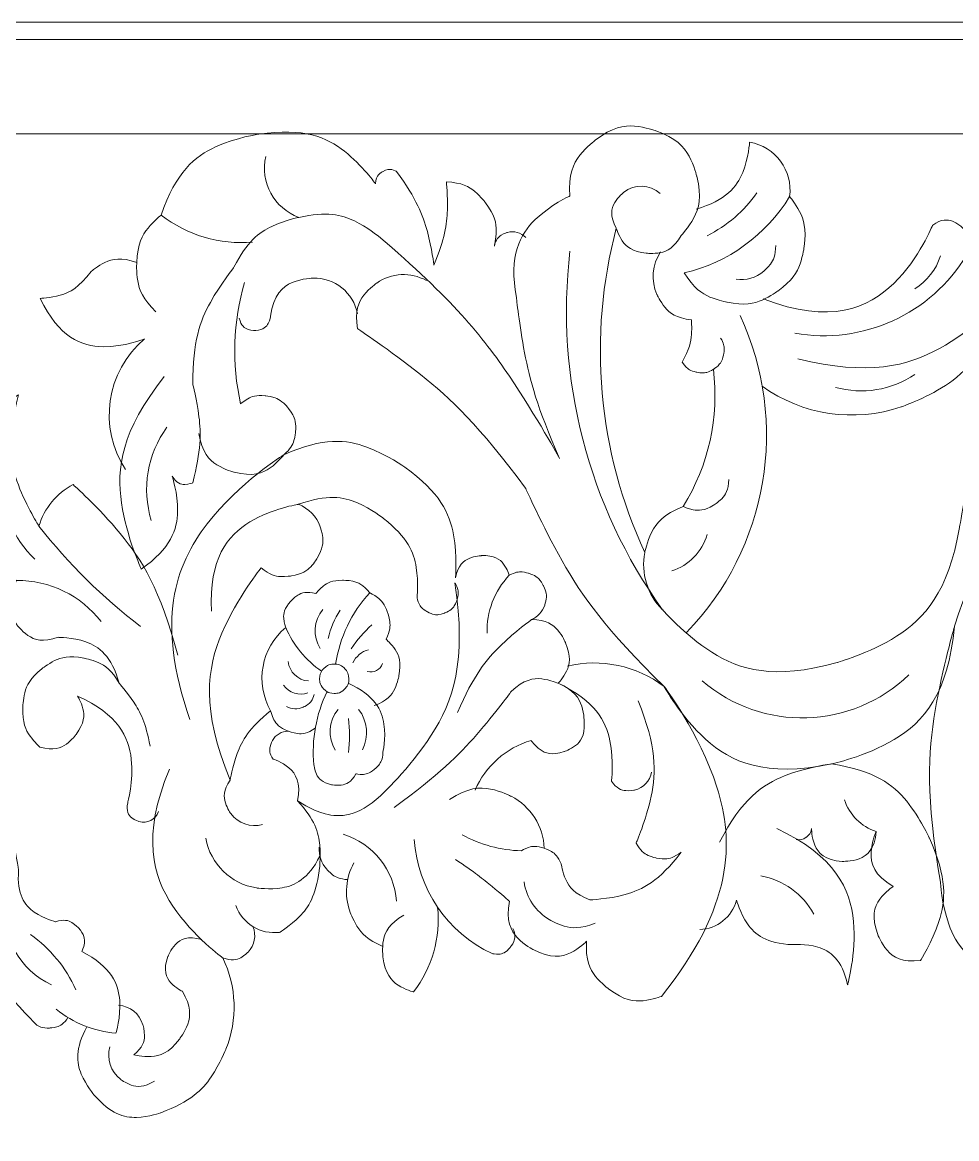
# Model space of a CAD drawing. Header units: millimetres. Extents: x 5145 to 5390, y 4061 to 4322.
# Drawn here: x 5253.2 to 5307.7, y 4118.1 to 4183.1 of the extents above; entities that cross this region are included whole.
import ezdxf

# ---------------------------------------------------------------- set-up
doc = ezdxf.new("R2010")
doc.units = ezdxf.units.MM
doc.header["$MEASUREMENT"] = 0
doc.layers.add('SITARA ALL', color=18, linetype='Continuous', true_color=0x000000)

msp = doc.modelspace()

# ---------------------------------------------------------------- linework, layer by layer
at = {"layer": 'SITARA ALL', "color": 2, "lineweight": 9, "true_color": 0xffff00}
for points, knots in [([(5145.115, 4183.106), (5145.115, 4183.106), (5389.115, 4183.106), (5389.115, 4183.106), (5389.115, 4183.106), (5389.115, 4183.106), (5389.115, 4152.606), (5389.115, 4122.106), (5389.115, 4061.106), (5389.115, 4061.106), (5389.115, 4061.106), (5389.115, 4061.106), (5328.115, 4061.106), (5267.115, 4061.106), (5145.115, 4061.106), (5145.115, 4061.106), (5145.115, 4061.106), (5145.115, 4061.106), (5145.115, 4091.606), (5145.115, 4122.106), (5145.115, 4183.106), (5145.115, 4183.106)], [0, 0, 0, 0, 0.142857, 0.142857, 0.142857, 0.285714, 0.285714, 0.285714, 0.428571, 0.428571, 0.428571, 0.571429, 0.571429, 0.571429, 0.714286, 0.714286, 0.714286, 0.857143, 0.857143, 0.857143, 1, 1, 1, 1]), ([(5156.493, 4092.915), (5156.493, 4092.915), (5147.115, 4092.915), (5147.115, 4092.915), (5147.115, 4092.915), (5147.115, 4092.915), (5147.115, 4115.213), (5147.115, 4137.511), (5147.115, 4182.106), (5147.115, 4182.106), (5147.115, 4182.106), (5147.115, 4182.106), (5197.115, 4182.106), (5247.115, 4182.106), (5347.115, 4182.106), (5347.115, 4182.106), (5347.115, 4182.106), (5347.115, 4182.106), (5347.115, 4152.106), (5347.115, 4122.106), (5347.115, 4062.106), (5347.115, 4062.106)], [0, 0, 0, 0, 0.125, 0.125, 0.125, 0.25, 0.25, 0.25, 0.375, 0.375, 0.375, 0.5, 0.5, 0.5, 0.625, 0.625, 0.625, 0.75, 0.75, 0.75, 1, 1, 1, 1]), ([(5290.388, 4173.142), (5289.786, 4173.675), (5288.889, 4173.7), (5288.259, 4173.2), (5288.259, 4173.2), (5287.944, 4172.95), (5287.742, 4172.606), (5287.539, 4172.261), (5287.448, 4171.822), (5287.83, 4171.115), (5287.83, 4171.115), (5287.951, 4170.719), (5288.183, 4170.378), (5288.416, 4170.037), (5288.76, 4169.751), (5289.582, 4169.66), (5289.582, 4169.66), (5289.994, 4169.614), (5290.399, 4169.692), (5290.804, 4169.771), (5291.202, 4169.973), (5291.612, 4170.693), (5291.612, 4170.693), (5292.045, 4171.155), (5292.347, 4171.71), (5292.649, 4172.265), (5292.82, 4172.913), (5292.52, 4174.144), (5292.52, 4174.144), (5292.371, 4174.759), (5292.071, 4175.315), (5291.772, 4175.872), (5291.323, 4176.37), (5290.13, 4176.793), (5290.13, 4176.793), (5289.533, 4177.004), (5288.903, 4177.059), (5288.274, 4177.113), (5287.611, 4177.01), (5286.604, 4176.242), (5286.604, 4176.242), (5286.1, 4175.859), (5285.71, 4175.362), (5285.32, 4174.864), (5285.044, 4174.253), (5285.134, 4172.991), (5285.134, 4172.991), (5283.997, 4172.479), (5283.107, 4171.614), (5282.216, 4170.749), (5281.573, 4169.531), (5282.015, 4167.077), (5282.015, 4167.077), (5282.193, 4165.459), (5282.494, 4163.861), (5282.795, 4162.263), (5283.219, 4160.683), (5284.53, 4157.705), (5284.53, 4157.705), (5283.178, 4160.163), (5281.609, 4162.489), (5280.039, 4164.814), (5278.254, 4167.007), (5273.986, 4170.651), (5273.986, 4170.651), (5273.334, 4171.173), (5272.583, 4171.535), (5271.831, 4171.897), (5270.98, 4172.098), (5269.347, 4171.746), (5269.347, 4171.746), (5268.531, 4171.571), (5267.776, 4171.216), (5267.021, 4170.862), (5266.327, 4170.329), (5265.568, 4168.841), (5265.568, 4168.841), (5264.793, 4167.877), (5264.193, 4166.796), (5263.594, 4165.715), (5263.171, 4164.517), (5263.167, 4162.043), (5263.167, 4162.043), (5263.41, 4161.099), (5263.531, 4160.131), (5263.653, 4159.164), (5263.653, 4158.173), (5263.167, 4156.284), (5263.167, 4156.284), (5262.946, 4156.193), (5262.709, 4156.189), (5262.471, 4156.185), (5262.217, 4156.268), (5261.969, 4156.677), (5261.969, 4156.677), (5262.303, 4155.675), (5262.286, 4154.623), (5262.27, 4153.571), (5261.902, 4152.468), (5260.168, 4151.263), (5260.168, 4151.263), (5259.316, 4153.106), (5259.02, 4155.111), (5258.724, 4157.117), (5258.983, 4159.284), (5261.502, 4162.469)], [0, 0, 0, 0, 0.027778, 0.027778, 0.027778, 0.055556, 0.055556, 0.055556, 0.083333, 0.083333, 0.083333, 0.111111, 0.111111, 0.111111, 0.138889, 0.138889, 0.138889, 0.166667, 0.166667, 0.166667, 0.194444, 0.194444, 0.194444, 0.222222, 0.222222, 0.222222, 0.25, 0.25, 0.25, 0.277778, 0.277778, 0.277778, 0.305556, 0.305556, 0.305556, 0.333333, 0.333333, 0.333333, 0.361111, 0.361111, 0.361111, 0.388889, 0.388889, 0.388889, 0.416667, 0.416667, 0.416667, 0.444444, 0.444444, 0.444444, 0.472222, 0.472222, 0.472222, 0.5, 0.5, 0.5, 0.527778, 0.527778, 0.527778, 0.555556, 0.555556, 0.555556, 0.583333, 0.583333, 0.583333, 0.611111, 0.611111, 0.611111, 0.638889, 0.638889, 0.638889, 0.666667, 0.666667, 0.666667, 0.694444, 0.694444, 0.694444, 0.722222, 0.722222, 0.722222, 0.75, 0.75, 0.75, 0.777778, 0.777778, 0.777778, 0.805556, 0.805556, 0.805556, 0.833333, 0.833333, 0.833333, 0.861111, 0.861111, 0.861111, 0.888889, 0.888889, 0.888889, 0.916667, 0.916667, 0.916667, 0.944444, 0.944444, 0.944444, 1, 1, 1, 1]), ([(5290.57, 4176.604), (5290.57, 4176.604), (5341.612, 4176.604), (5341.612, 4176.604), (5341.612, 4176.604), (5341.612, 4176.604), (5294.364, 4176.604), (5247.115, 4176.604), (5152.617, 4176.604), (5152.617, 4176.604), (5152.617, 4176.604), (5152.617, 4176.604), (5165.378, 4176.604), (5178.138, 4176.604), (5203.659, 4176.604), (5203.659, 4176.604)], [0, 0, 0, 0, 0.166667, 0.166667, 0.166667, 0.333333, 0.333333, 0.333333, 0.5, 0.5, 0.5, 0.666667, 0.666667, 0.666667, 1, 1, 1, 1]), ([(5282.557, 4170.57), (5282.285, 4170.862), (5281.873, 4170.978), (5281.489, 4170.871), (5281.489, 4170.871), (5281.297, 4170.817), (5281.128, 4170.712), (5280.959, 4170.607), (5280.813, 4170.451), (5280.732, 4170.06), (5280.732, 4170.06), (5280.838, 4170.499), (5280.844, 4170.951), (5280.85, 4171.402), (5280.756, 4171.865), (5280.217, 4172.591), (5280.217, 4172.591), (5279.947, 4172.954), (5279.604, 4173.247), (5279.261, 4173.541), (5278.845, 4173.765), (5277.943, 4173.816), (5277.943, 4173.816), (5278.021, 4172.99), (5277.997, 4172.162), (5277.974, 4171.333), (5277.849, 4170.501), (5277.215, 4168.97), (5277.215, 4168.97), (5277.084, 4169.955), (5276.831, 4170.916), (5276.578, 4171.878), (5276.203, 4172.815), (5275.031, 4174.421), (5275.031, 4174.421), (5274.904, 4174.491), (5274.762, 4174.525), (5274.621, 4174.559), (5274.466, 4174.556), (5274.216, 4174.406), (5274.216, 4174.406), (5274.091, 4174.331), (5273.991, 4174.226), (5273.891, 4174.121), (5273.815, 4173.986), (5273.818, 4173.694), (5273.818, 4173.694), (5273.045, 4174.776), (5272.003, 4175.597), (5270.961, 4176.417), (5269.649, 4176.977), (5267.018, 4176.593), (5267.018, 4176.593), (5265.702, 4176.402), (5264.495, 4175.851), (5263.288, 4175.301), (5262.19, 4174.392), (5261.325, 4171.877)], [0, 0, 0, 0, 0.05, 0.05, 0.05, 0.1, 0.1, 0.1, 0.15, 0.15, 0.15, 0.2, 0.2, 0.2, 0.25, 0.25, 0.25, 0.3, 0.3, 0.3, 0.35, 0.35, 0.35, 0.4, 0.4, 0.4, 0.45, 0.45, 0.45, 0.5, 0.5, 0.5, 0.55, 0.55, 0.55, 0.6, 0.6, 0.6, 0.65, 0.65, 0.65, 0.7, 0.7, 0.7, 0.75, 0.75, 0.75, 0.8, 0.8, 0.8, 0.85, 0.85, 0.85, 0.9, 0.9, 0.9, 1, 1, 1, 1]), ([(5285.134, 4169.782), (5284.266, 4162.389), (5286.186, 4154.943), (5290.524, 4148.894), (5290.524, 4148.894), (5291.779, 4147.441), (5293.395, 4146.415), (5295.012, 4145.389), (5296.99, 4144.789), (5300.69, 4145.815), (5300.69, 4145.815), (5302.54, 4146.328), (5304.159, 4147.35), (5305.779, 4148.372), (5307.167, 4149.903), (5307.823, 4153.687), (5307.823, 4153.687), (5308.303, 4156.673), (5309.033, 4159.609), (5309.764, 4162.544), (5310.745, 4165.429), (5313.624, 4170.75), (5313.624, 4170.75), (5314.295, 4172.145), (5315.3, 4173.32), (5316.304, 4174.496), (5317.643, 4175.453), (5320.717, 4175.821), (5320.717, 4175.821), (5320.778, 4175.944), (5320.811, 4176.076), (5320.844, 4176.209), (5320.849, 4176.351), (5320.746, 4176.604)], [0, 0, 0, 0, 0.083333, 0.083333, 0.083333, 0.166667, 0.166667, 0.166667, 0.25, 0.25, 0.25, 0.333333, 0.333333, 0.333333, 0.416667, 0.416667, 0.416667, 0.5, 0.5, 0.5, 0.583333, 0.583333, 0.583333, 0.666667, 0.666667, 0.666667, 0.75, 0.75, 0.75, 0.833333, 0.833333, 0.833333, 1, 1, 1, 1]), ([(5297.928, 4172.956), (5298.128, 4174.469), (5297.1, 4175.869), (5295.597, 4176.128), (5295.597, 4176.128), (5295.537, 4175.215), (5295.196, 4174.369), (5294.855, 4173.524), (5294.233, 4172.744), (5292.48, 4172.221)], [0, 0, 0, 0, 0.25, 0.25, 0.25, 0.5, 0.5, 0.5, 1, 1, 1, 1]), ([(5291.793, 4168.51), (5294.35, 4169.113), (5296.559, 4170.713), (5297.928, 4172.956), (5297.928, 4172.956), (5298.264, 4172.552), (5298.508, 4172.087), (5298.753, 4171.623), (5298.906, 4171.097), (5298.775, 4170.055), (5298.775, 4170.055), (5298.71, 4169.534), (5298.537, 4169.038), (5298.365, 4168.542), (5298.086, 4168.071), (5297.236, 4167.455), (5297.236, 4167.455), (5296.81, 4167.147), (5296.331, 4166.933), (5295.851, 4166.72), (5295.316, 4166.602), (5294.285, 4166.802), (5294.285, 4166.802), (5293.77, 4166.902), (5293.286, 4167.106), (5292.803, 4167.311), (5292.351, 4167.621), (5291.793, 4168.51)], [0, 0, 0, 0, 0.111111, 0.111111, 0.111111, 0.222222, 0.222222, 0.222222, 0.333333, 0.333333, 0.333333, 0.444444, 0.444444, 0.444444, 0.555556, 0.555556, 0.555556, 0.666667, 0.666667, 0.666667, 0.777778, 0.777778, 0.777778, 0.888889, 0.888889, 0.888889, 1, 1, 1, 1]), ([(5314.329, 4171.964), (5313.234, 4172.659), (5311.874, 4172.787), (5310.669, 4172.309), (5310.669, 4172.309), (5310.067, 4172.07), (5309.54, 4171.694), (5309.013, 4171.318), (5308.561, 4170.805), (5308.241, 4169.549), (5308.241, 4169.549), (5308.385, 4169.826), (5308.425, 4170.135), (5308.465, 4170.443), (5308.402, 4170.783), (5307.934, 4171.197), (5307.934, 4171.197), (5307.7, 4171.403), (5307.41, 4171.518), (5307.121, 4171.632), (5306.777, 4171.653), (5306.261, 4171.3), (5306.261, 4171.3), (5305.485, 4169.353), (5303.996, 4167.9), (5302.507, 4166.447), (5300.305, 4165.488), (5296.394, 4166.994)], [0, 0, 0, 0, 0.1, 0.1, 0.1, 0.2, 0.2, 0.2, 0.3, 0.3, 0.3, 0.4, 0.4, 0.4, 0.5, 0.5, 0.5, 0.6, 0.6, 0.6, 0.7, 0.7, 0.7, 0.8, 0.8, 0.8, 1, 1, 1, 1]), ([(5266.648, 4170.303), (5264.739, 4170.141), (5262.838, 4170.704), (5261.325, 4171.877), (5261.325, 4171.877), (5260.902, 4171.541), (5260.562, 4171.123), (5260.221, 4170.704), (5259.963, 4170.204), (5259.905, 4169.125), (5259.905, 4169.125), (5259.876, 4168.586), (5259.962, 4168.054), (5260.049, 4167.522), (5260.252, 4166.996), (5261.019, 4166.237)], [0, 0, 0, 0, 0.166667, 0.166667, 0.166667, 0.333333, 0.333333, 0.333333, 0.5, 0.5, 0.5, 0.666667, 0.666667, 0.666667, 1, 1, 1, 1]), ([(5309.858, 4152.731), (5310.511, 4158.751), (5313.065, 4164.41), (5317.146, 4168.884), (5317.146, 4168.884), (5317.67, 4169.513), (5318.312, 4170.019), (5318.954, 4170.526), (5319.715, 4170.91), (5321.349, 4171.008), (5321.349, 4171.008), (5322.165, 4171.057), (5322.974, 4170.936), (5323.783, 4170.814), (5324.584, 4170.523), (5325.774, 4169.399), (5325.774, 4169.399), (5326.369, 4168.838), (5326.834, 4168.165), (5327.3, 4167.493), (5327.636, 4166.71), (5327.632, 4165.073), (5327.632, 4165.073), (5327.63, 4164.255), (5327.459, 4163.455), (5327.288, 4162.655), (5326.947, 4161.874), (5325.752, 4160.757), (5325.752, 4160.757), (5321.615, 4160.914), (5317.681, 4159.681), (5313.748, 4158.449), (5310.019, 4155.826), (5307.53, 4147.929), (5307.53, 4147.929), (5306.828, 4145.507), (5306.407, 4143.021), (5305.986, 4140.535), (5305.847, 4137.985), (5306.715, 4133.017), (5306.715, 4133.017), (5306.777, 4131.76), (5307.194, 4130.576), (5307.611, 4129.392), (5308.382, 4128.28), (5310.696, 4127.289), (5310.696, 4127.289), (5311.853, 4126.793), (5313.1, 4126.648), (5314.347, 4126.504), (5315.684, 4126.71), (5317.59, 4128.354)], [0, 0, 0, 0, 0.055556, 0.055556, 0.055556, 0.111111, 0.111111, 0.111111, 0.166667, 0.166667, 0.166667, 0.222222, 0.222222, 0.222222, 0.277778, 0.277778, 0.277778, 0.333333, 0.333333, 0.333333, 0.388889, 0.388889, 0.388889, 0.444444, 0.444444, 0.444444, 0.5, 0.5, 0.5, 0.555556, 0.555556, 0.555556, 0.611111, 0.611111, 0.611111, 0.666667, 0.666667, 0.666667, 0.722222, 0.722222, 0.722222, 0.777778, 0.777778, 0.777778, 0.833333, 0.833333, 0.833333, 0.888889, 0.888889, 0.888889, 1, 1, 1, 1]), ([(5294.819, 4168.148), (5295.393, 4168.062), (5295.975, 4168.228), (5296.417, 4168.604), (5296.417, 4168.604), (5296.638, 4168.792), (5296.812, 4169.023), (5296.987, 4169.254), (5297.115, 4169.529), (5297.122, 4170.109)], [0, 0, 0, 0, 0.25, 0.25, 0.25, 0.5, 0.5, 0.5, 1, 1, 1, 1]), ([(5259.251, 4157.054), (5257.646, 4159.503), (5258.12, 4162.767), (5260.352, 4164.662), (5260.352, 4164.662), (5259.189, 4164.19), (5257.942, 4164.214), (5256.696, 4164.237), (5255.365, 4164.757), (5254.287, 4167.024), (5254.287, 4167.024), (5254.875, 4167.053), (5255.441, 4167.211), (5256.007, 4167.37), (5256.552, 4167.658), (5257.259, 4168.599), (5257.259, 4168.599), (5257.622, 4168.914), (5258.056, 4169.122), (5258.489, 4169.33), (5258.992, 4169.43), (5259.905, 4169.125)], [0, 0, 0, 0, 0.125, 0.125, 0.125, 0.25, 0.25, 0.25, 0.375, 0.375, 0.375, 0.5, 0.5, 0.5, 0.625, 0.625, 0.625, 0.75, 0.75, 0.75, 1, 1, 1, 1]), ([(5290.411, 4169.735), (5289.916, 4169), (5289.837, 4168.061), (5290.203, 4167.254), (5290.203, 4167.254), (5290.386, 4166.85), (5290.667, 4166.508), (5290.948, 4166.166), (5291.327, 4165.886), (5292.206, 4165.774), (5292.206, 4165.774), (5292.241, 4165.348), (5292.212, 4164.921), (5292.183, 4164.494), (5292.089, 4164.067), (5291.669, 4163.321), (5291.669, 4163.321), (5291.761, 4163.172), (5291.881, 4163.045), (5292.001, 4162.917), (5292.149, 4162.811), (5292.49, 4162.732), (5292.49, 4162.732), (5292.661, 4162.692), (5292.835, 4162.686), (5293.01, 4162.681), (5293.189, 4162.71), (5293.486, 4162.895), (5293.486, 4162.895), (5293.635, 4162.987), (5293.762, 4163.108), (5293.889, 4163.228), (5293.995, 4163.376), (5294.075, 4163.717), (5294.075, 4163.717), (5294.114, 4163.887), (5294.119, 4164.062), (5294.125, 4164.237), (5294.095, 4164.415), (5293.91, 4164.712)], [0, 0, 0, 0, 0.071429, 0.071429, 0.071429, 0.142857, 0.142857, 0.142857, 0.214286, 0.214286, 0.214286, 0.285714, 0.285714, 0.285714, 0.357143, 0.357143, 0.357143, 0.428571, 0.428571, 0.428571, 0.5, 0.5, 0.5, 0.571429, 0.571429, 0.571429, 0.642857, 0.642857, 0.642857, 0.714286, 0.714286, 0.714286, 0.785714, 0.785714, 0.785714, 0.857143, 0.857143, 0.857143, 1, 1, 1, 1]), ([(5276.771, 4168.069), (5275.861, 4168.577), (5274.741, 4168.52), (5273.888, 4167.922), (5273.888, 4167.922), (5273.461, 4167.623), (5273.138, 4167.215), (5272.816, 4166.808), (5272.597, 4166.292), (5272.764, 4165.263), (5272.764, 4165.263), (5274.651, 4164.009), (5276.422, 4162.597), (5278.194, 4161.184), (5279.849, 4159.612), (5282.549, 4155.974), (5282.549, 4155.974), (5283.513, 4153.809), (5284.68, 4151.747), (5285.847, 4149.684), (5287.217, 4147.724), (5290.619, 4144.424), (5290.619, 4144.424), (5291.572, 4142.681), (5293.038, 4141.351), (5294.504, 4140.022), (5296.482, 4139.106), (5300.372, 4139.914), (5300.372, 4139.914), (5302.318, 4140.318), (5304.017, 4141.333), (5305.716, 4142.347), (5307.168, 4143.972), (5307.53, 4147.929)], [0, 0, 0, 0, 0.083333, 0.083333, 0.083333, 0.166667, 0.166667, 0.166667, 0.25, 0.25, 0.25, 0.333333, 0.333333, 0.333333, 0.416667, 0.416667, 0.416667, 0.5, 0.5, 0.5, 0.583333, 0.583333, 0.583333, 0.666667, 0.666667, 0.666667, 0.75, 0.75, 0.75, 0.833333, 0.833333, 0.833333, 1, 1, 1, 1]), ([(5266.184, 4167.961), (5265.509, 4165.662), (5265.43, 4163.229), (5265.956, 4160.892), (5265.956, 4160.892), (5266.152, 4161.06), (5266.378, 4161.186), (5266.604, 4161.311), (5266.86, 4161.394), (5267.376, 4161.353), (5267.376, 4161.353), (5267.633, 4161.332), (5267.882, 4161.26), (5268.131, 4161.188), (5268.371, 4161.064), (5268.705, 4160.67), (5268.705, 4160.67), (5268.873, 4160.472), (5268.997, 4160.245), (5269.121, 4160.019), (5269.203, 4159.763), (5269.158, 4159.247), (5269.158, 4159.247), (5269.136, 4158.989), (5269.063, 4158.741), (5268.989, 4158.492), (5268.864, 4158.253), (5268.467, 4157.921), (5268.467, 4157.921), (5265.872, 4156.297), (5264.006, 4153.888), (5262.141, 4151.479), (5261.006, 4148.285), (5262.997, 4142.494)], [0, 0, 0, 0, 0.083333, 0.083333, 0.083333, 0.166667, 0.166667, 0.166667, 0.25, 0.25, 0.25, 0.333333, 0.333333, 0.333333, 0.416667, 0.416667, 0.416667, 0.5, 0.5, 0.5, 0.583333, 0.583333, 0.583333, 0.666667, 0.666667, 0.666667, 0.75, 0.75, 0.75, 0.833333, 0.833333, 0.833333, 1, 1, 1, 1]), ([(5272.764, 4166.129), (5272.523, 4167.363), (5271.427, 4168.243), (5270.17, 4168.209), (5270.17, 4168.209), (5269.542, 4168.192), (5268.965, 4167.95), (5268.389, 4167.708), (5267.865, 4167.24), (5267.691, 4165.994), (5267.691, 4165.994), (5267.67, 4165.77), (5267.569, 4165.57), (5267.467, 4165.371), (5267.287, 4165.195), (5266.838, 4165.164), (5266.838, 4165.164), (5266.613, 4165.149), (5266.4, 4165.216), (5266.186, 4165.283), (5265.983, 4165.432), (5265.88, 4165.87)], [0, 0, 0, 0, 0.125, 0.125, 0.125, 0.25, 0.25, 0.25, 0.375, 0.375, 0.375, 0.5, 0.5, 0.5, 0.625, 0.625, 0.625, 0.75, 0.75, 0.75, 1, 1, 1, 1]), ([(5296.335, 4161.913), (5298.679, 4160.225), (5301.693, 4159.776), (5304.427, 4160.71), (5304.427, 4160.71), (5305.794, 4161.177), (5307.005, 4161.96), (5308.217, 4162.743), (5309.272, 4163.842), (5310.093, 4166.612), (5310.093, 4166.612), (5308.533, 4165.141), (5306.654, 4164.113), (5304.774, 4163.086), (5302.576, 4162.501), (5298.405, 4163.499)], [0, 0, 0, 0, 0.166667, 0.166667, 0.166667, 0.333333, 0.333333, 0.333333, 0.5, 0.5, 0.5, 0.666667, 0.666667, 0.666667, 1, 1, 1, 1]), ([(5260.126, 4147.919), (5257.915, 4149.609), (5255.927, 4151.573), (5254.211, 4153.764), (5254.211, 4153.764), (5253.485, 4154.898), (5253.015, 4156.159), (5252.544, 4157.421), (5252.33, 4158.81), (5253.028, 4161.412), (5253.028, 4161.412), (5252.098, 4160.832), (5251.348, 4160.036), (5250.597, 4159.24), (5250.027, 4158.228), (5250.002, 4156.036), (5250.002, 4156.036), (5249.989, 4154.94), (5250.256, 4153.879), (5250.523, 4152.819), (5251.07, 4151.793), (5252.904, 4150.592), (5252.904, 4150.592), (5252.625, 4150.214), (5252.484, 4149.766), (5252.344, 4149.319), (5252.343, 4148.803), (5252.901, 4148.045), (5252.901, 4148.045), (5253.179, 4147.666), (5253.565, 4147.399), (5253.95, 4147.132), (5254.443, 4146.978), (5255.332, 4147.285), (5255.332, 4147.285), (5256.158, 4147.294), (5256.935, 4147.023), (5257.712, 4146.753), (5258.44, 4146.204), (5258.881, 4144.612), (5258.881, 4144.612), (5259.341, 4144.093), (5259.728, 4143.517), (5260.114, 4142.94), (5260.426, 4142.306), (5260.686, 4140.944)], [0, 0, 0, 0, 0.0625, 0.0625, 0.0625, 0.125, 0.125, 0.125, 0.1875, 0.1875, 0.1875, 0.25, 0.25, 0.25, 0.3125, 0.3125, 0.3125, 0.375, 0.375, 0.375, 0.4375, 0.4375, 0.4375, 0.5, 0.5, 0.5, 0.5625, 0.5625, 0.5625, 0.625, 0.625, 0.625, 0.6875, 0.6875, 0.6875, 0.75, 0.75, 0.75, 0.8125, 0.8125, 0.8125, 0.875, 0.875, 0.875, 1, 1, 1, 1]), ([(5282.894, 4148.318), (5283.253, 4148.479), (5283.531, 4148.779), (5283.663, 4149.15), (5283.663, 4149.15), (5283.73, 4149.336), (5283.756, 4149.531), (5283.783, 4149.726), (5283.771, 4149.93), (5283.595, 4150.282), (5283.595, 4150.282), (5283.506, 4150.458), (5283.384, 4150.612), (5283.262, 4150.767), (5283.106, 4150.899), (5282.73, 4151.015), (5282.73, 4151.015), (5282.542, 4151.073), (5282.346, 4151.092), (5282.15, 4151.111), (5281.946, 4151.089), (5281.602, 4150.898), (5281.602, 4150.898), (5281.494, 4151.252), (5281.273, 4151.546), (5281.053, 4151.841), (5280.719, 4152.076), (5279.98, 4152.042), (5279.98, 4152.042), (5279.611, 4152.025), (5279.271, 4151.885), (5278.931, 4151.744), (5278.62, 4151.479), (5278.47, 4150.755), (5278.47, 4150.755), (5278.581, 4152.015), (5278.356, 4153.256), (5278.132, 4154.498), (5277.57, 4155.722), (5275.514, 4157.194), (5275.514, 4157.194), (5274.486, 4157.93), (5273.303, 4158.367), (5272.119, 4158.805), (5270.78, 4158.943), (5268.467, 4157.921), (5268.467, 4157.921), (5268.134, 4157.477), (5267.683, 4157.154), (5267.232, 4156.832), (5266.664, 4156.631), (5265.586, 4156.902), (5265.586, 4156.902), (5265.048, 4157.038), (5264.576, 4157.329), (5264.104, 4157.619), (5263.699, 4158.066), (5263.531, 4159.164)], [0, 0, 0, 0, 0.05, 0.05, 0.05, 0.1, 0.1, 0.1, 0.15, 0.15, 0.15, 0.2, 0.2, 0.2, 0.25, 0.25, 0.25, 0.3, 0.3, 0.3, 0.35, 0.35, 0.35, 0.4, 0.4, 0.4, 0.45, 0.45, 0.45, 0.5, 0.5, 0.5, 0.55, 0.55, 0.55, 0.6, 0.6, 0.6, 0.65, 0.65, 0.65, 0.7, 0.7, 0.7, 0.75, 0.75, 0.75, 0.8, 0.8, 0.8, 0.85, 0.85, 0.85, 0.9, 0.9, 0.9, 1, 1, 1, 1]), ([(5290.524, 4148.894), (5289.64, 4149.761), (5289.254, 4151.017), (5289.497, 4152.23), (5289.497, 4152.23), (5289.619, 4152.837), (5289.89, 4153.393), (5290.16, 4153.949), (5290.581, 4154.454), (5291.73, 4154.914), (5291.73, 4154.914), (5292.01, 4154.776), (5292.315, 4154.713), (5292.62, 4154.651), (5292.95, 4154.663), (5293.487, 4154.98), (5293.487, 4154.98), (5293.756, 4155.139), (5293.975, 4155.36), (5294.195, 4155.58), (5294.365, 4155.863), (5294.394, 4156.487)], [0, 0, 0, 0, 0.125, 0.125, 0.125, 0.25, 0.25, 0.25, 0.375, 0.375, 0.375, 0.5, 0.5, 0.5, 0.625, 0.625, 0.625, 0.75, 0.75, 0.75, 1, 1, 1, 1]), ([(5254.211, 4153.764), (5254.516, 4154.807), (5255.237, 4155.68), (5256.204, 4156.178), (5256.204, 4156.178), (5257.68, 4154.853), (5258.948, 4153.326), (5260.215, 4151.8), (5261.273, 4150.072), (5262.294, 4146.238)], [0, 0, 0, 0, 0.25, 0.25, 0.25, 0.5, 0.5, 0.5, 1, 1, 1, 1]), ([(5268.735, 4141.816), (5268.347, 4141.821), (5267.989, 4141.612), (5267.803, 4141.272), (5267.803, 4141.272), (5267.71, 4141.102), (5267.668, 4140.913), (5267.626, 4140.724), (5267.634, 4140.517), (5267.847, 4140.193), (5267.847, 4140.193), (5268.357, 4140.028), (5268.765, 4139.686), (5269.172, 4139.343), (5269.478, 4138.822), (5269.272, 4137.77), (5269.272, 4137.77), (5270.01, 4137.242), (5270.881, 4137.007), (5271.753, 4136.773), (5272.758, 4136.832), (5274.097, 4138.057), (5274.097, 4138.057), (5275.802, 4139.637), (5277.061, 4141.586), (5278.32, 4143.535), (5279.132, 4145.854), (5278.436, 4150.45), (5278.436, 4150.45), (5278.529, 4150.298), (5278.585, 4150.13), (5278.642, 4149.961), (5278.663, 4149.776), (5278.549, 4149.439), (5278.549, 4149.439), (5278.493, 4149.271), (5278.4, 4149.119), (5278.307, 4148.968), (5278.179, 4148.833), (5277.848, 4148.703), (5277.848, 4148.703), (5277.682, 4148.639), (5277.506, 4148.612), (5277.331, 4148.586), (5277.145, 4148.598), (5276.833, 4148.769), (5276.833, 4148.769), (5276.677, 4148.854), (5276.544, 4148.972), (5276.411, 4149.09), (5276.301, 4149.24), (5276.232, 4149.589), (5276.232, 4149.589), (5276.323, 4150.476), (5276.184, 4151.356), (5276.046, 4152.236), (5275.677, 4153.108), (5274.275, 4154.212), (5274.275, 4154.212), (5273.574, 4154.764), (5272.756, 4155.118), (5271.939, 4155.471), (5271.005, 4155.626), (5269.322, 4155.032), (5269.322, 4155.032), (5267.804, 4154.795), (5266.499, 4154.006), (5265.194, 4153.216), (5264.1, 4151.873), (5264.26, 4148.806)], [0, 0, 0, 0, 0.041667, 0.041667, 0.041667, 0.083333, 0.083333, 0.083333, 0.125, 0.125, 0.125, 0.166667, 0.166667, 0.166667, 0.208333, 0.208333, 0.208333, 0.25, 0.25, 0.25, 0.291667, 0.291667, 0.291667, 0.333333, 0.333333, 0.333333, 0.375, 0.375, 0.375, 0.416667, 0.416667, 0.416667, 0.458333, 0.458333, 0.458333, 0.5, 0.5, 0.5, 0.541667, 0.541667, 0.541667, 0.583333, 0.583333, 0.583333, 0.625, 0.625, 0.625, 0.666667, 0.666667, 0.666667, 0.708333, 0.708333, 0.708333, 0.75, 0.75, 0.75, 0.791667, 0.791667, 0.791667, 0.833333, 0.833333, 0.833333, 0.875, 0.875, 0.875, 0.916667, 0.916667, 0.916667, 1, 1, 1, 1]), ([(5269.322, 4155.032), (5269.918, 4154.804), (5270.384, 4154.325), (5270.596, 4153.722), (5270.596, 4153.722), (5270.701, 4153.421), (5270.738, 4153.104), (5270.775, 4152.787), (5270.742, 4152.455), (5270.419, 4151.904), (5270.419, 4151.904), (5270.258, 4151.629), (5270.04, 4151.396), (5269.822, 4151.163), (5269.547, 4150.973), (5268.918, 4150.864), (5268.918, 4150.864), (5268.604, 4150.809), (5268.285, 4150.825), (5267.966, 4150.841), (5267.644, 4150.928), (5267.154, 4151.337), (5267.154, 4151.337), (5265.748, 4149.593), (5264.871, 4147.536), (5263.995, 4145.479), (5263.648, 4143.111), (5265.344, 4138.963)], [0, 0, 0, 0, 0.1, 0.1, 0.1, 0.2, 0.2, 0.2, 0.3, 0.3, 0.3, 0.4, 0.4, 0.4, 0.5, 0.5, 0.5, 0.6, 0.6, 0.6, 0.7, 0.7, 0.7, 0.8, 0.8, 0.8, 1, 1, 1, 1]), ([(5270.673, 4145.306), (5269.75, 4145.945), (5269.025, 4146.829), (5268.579, 4147.859), (5268.579, 4147.859), (5268.483, 4148.119), (5268.463, 4148.395), (5268.443, 4148.671), (5268.499, 4148.962), (5268.866, 4149.377), (5268.866, 4149.377), (5269.049, 4149.585), (5269.283, 4149.733), (5269.516, 4149.882), (5269.799, 4149.972), (5270.338, 4149.846), (5270.338, 4149.846), (5270.527, 4150.084), (5270.765, 4150.273), (5271.003, 4150.463), (5271.289, 4150.603), (5271.897, 4150.611), (5271.897, 4150.611), (5272.202, 4150.614), (5272.498, 4150.549), (5272.795, 4150.485), (5273.085, 4150.351), (5273.475, 4149.884)], [0, 0, 0, 0, 0.1, 0.1, 0.1, 0.2, 0.2, 0.2, 0.3, 0.3, 0.3, 0.4, 0.4, 0.4, 0.5, 0.5, 0.5, 0.6, 0.6, 0.6, 0.7, 0.7, 0.7, 0.8, 0.8, 0.8, 1, 1, 1, 1]), ([(5271.489, 4145.722), (5271.722, 4147.275), (5272.414, 4148.725), (5273.475, 4149.884), (5273.475, 4149.884), (5273.718, 4149.768), (5273.934, 4149.606), (5274.149, 4149.444), (5274.336, 4149.236), (5274.516, 4148.727), (5274.516, 4148.727), (5274.606, 4148.473), (5274.643, 4148.206), (5274.68, 4147.938), (5274.664, 4147.658), (5274.431, 4147.171), (5274.431, 4147.171), (5274.733, 4146.907), (5274.955, 4146.573), (5275.177, 4146.238), (5275.318, 4145.834), (5275.176, 4145.044), (5275.176, 4145.044), (5275.104, 4144.648), (5274.932, 4144.286), (5274.759, 4143.924), (5274.486, 4143.595), (5273.735, 4143.31)], [0, 0, 0, 0, 0.1, 0.1, 0.1, 0.2, 0.2, 0.2, 0.3, 0.3, 0.3, 0.4, 0.4, 0.4, 0.5, 0.5, 0.5, 0.6, 0.6, 0.6, 0.7, 0.7, 0.7, 0.8, 0.8, 0.8, 1, 1, 1, 1]), ([(5268.579, 4147.859), (5267.154, 4146.664), (5266.783, 4144.625), (5267.699, 4143.007), (5267.699, 4143.007), (5267.763, 4142.735), (5267.892, 4142.488), (5268.021, 4142.241), (5268.215, 4142.019), (5268.735, 4141.816), (5268.735, 4141.816), (5268.995, 4141.715), (5269.272, 4141.681), (5269.548, 4141.647), (5269.841, 4141.68), (5270.303, 4141.993)], [0, 0, 0, 0, 0.166667, 0.166667, 0.166667, 0.333333, 0.333333, 0.333333, 0.5, 0.5, 0.5, 0.666667, 0.666667, 0.666667, 1, 1, 1, 1]), ([(5289.882, 4139.436), (5289.796, 4138.921), (5289.406, 4138.508), (5288.897, 4138.392), (5288.897, 4138.392), (5288.642, 4138.333), (5288.382, 4138.355), (5288.122, 4138.377), (5287.858, 4138.479), (5287.557, 4138.906), (5287.557, 4138.906), (5287.702, 4140.091), (5287.463, 4141.257), (5287.224, 4142.423), (5286.602, 4143.569), (5284.452, 4144.611), (5284.452, 4144.611), (5284.749, 4144.928), (5284.939, 4145.318), (5285.128, 4145.707), (5285.211, 4146.168), (5284.874, 4146.969), (5284.874, 4146.969), (5284.706, 4147.37), (5284.428, 4147.702), (5284.15, 4148.034), (5283.763, 4148.298), (5282.894, 4148.318), (5282.894, 4148.318), (5281.948, 4147.624), (5281.104, 4146.811), (5280.259, 4145.998), (5279.516, 4145.065), (5278.588, 4142.911)], [0, 0, 0, 0, 0.083333, 0.083333, 0.083333, 0.166667, 0.166667, 0.166667, 0.25, 0.25, 0.25, 0.333333, 0.333333, 0.333333, 0.416667, 0.416667, 0.416667, 0.5, 0.5, 0.5, 0.583333, 0.583333, 0.583333, 0.666667, 0.666667, 0.666667, 0.75, 0.75, 0.75, 0.833333, 0.833333, 0.833333, 1, 1, 1, 1]), ([(5261.171, 4137.138), (5261.004, 4136.677), (5260.508, 4136.424), (5260.037, 4136.558), (5260.037, 4136.558), (5259.801, 4136.624), (5259.611, 4136.777), (5259.422, 4136.93), (5259.278, 4137.168), (5259.379, 4137.648), (5259.379, 4137.648), (5259.723, 4138.904), (5259.585, 4140.192), (5259.448, 4141.479), (5258.828, 4142.797), (5256.453, 4143.866), (5256.453, 4143.866), (5256.671, 4143.522), (5256.772, 4143.128), (5256.874, 4142.734), (5256.859, 4142.291), (5256.378, 4141.633), (5256.378, 4141.633), (5256.138, 4141.303), (5255.809, 4141.064), (5255.48, 4140.825), (5255.063, 4140.677), (5254.274, 4140.881), (5254.274, 4140.881), (5253.946, 4141.175), (5253.69, 4141.533), (5253.435, 4141.891), (5253.252, 4142.314), (5253.273, 4143.193), (5253.273, 4143.193), (5253.284, 4143.633), (5253.391, 4144.06), (5253.498, 4144.487), (5253.701, 4144.9), (5254.385, 4145.454), (5254.385, 4145.454), (5254.727, 4145.731), (5255.121, 4145.926), (5255.516, 4146.121), (5255.962, 4146.234), (5256.828, 4146.072), (5256.828, 4146.072), (5257.26, 4145.991), (5257.664, 4145.817), (5258.068, 4145.643), (5258.444, 4145.376), (5258.881, 4144.612)], [0, 0, 0, 0, 0.055556, 0.055556, 0.055556, 0.111111, 0.111111, 0.111111, 0.166667, 0.166667, 0.166667, 0.222222, 0.222222, 0.222222, 0.277778, 0.277778, 0.277778, 0.333333, 0.333333, 0.333333, 0.388889, 0.388889, 0.388889, 0.444444, 0.444444, 0.444444, 0.5, 0.5, 0.5, 0.555556, 0.555556, 0.555556, 0.611111, 0.611111, 0.611111, 0.666667, 0.666667, 0.666667, 0.722222, 0.722222, 0.722222, 0.777778, 0.777778, 0.777778, 0.833333, 0.833333, 0.833333, 0.888889, 0.888889, 0.888889, 1, 1, 1, 1]), ([(5284.988, 4145.614), (5286.948, 4146.069), (5289.011, 4145.633), (5290.619, 4144.424), (5290.619, 4144.424), (5292.68, 4141.76), (5293.693, 4138.561), (5294.706, 4135.362), (5294.671, 4131.629), (5290.46, 4126.371), (5290.46, 4126.371), (5289.948, 4126.176), (5289.405, 4126.118), (5288.862, 4126.06), (5288.286, 4126.139), (5287.406, 4126.788), (5287.406, 4126.788), (5286.966, 4127.112), (5286.623, 4127.538), (5286.28, 4127.963), (5286.035, 4128.49), (5286.104, 4129.581), (5286.104, 4129.581), (5285.696, 4129.168), (5285.176, 4128.913), (5284.657, 4128.657), (5284.027, 4128.558), (5282.996, 4129.093), (5282.996, 4129.093), (5282.48, 4129.361), (5282.082, 4129.781), (5281.684, 4130.201), (5281.402, 4130.773), (5281.607, 4131.917), (5281.607, 4131.917), (5281.11, 4132.354), (5280.599, 4132.776), (5280.089, 4133.198), (5279.565, 4133.605), (5278.471, 4134.352)], [0, 0, 0, 0, 0.071429, 0.071429, 0.071429, 0.142857, 0.142857, 0.142857, 0.214286, 0.214286, 0.214286, 0.285714, 0.285714, 0.285714, 0.357143, 0.357143, 0.357143, 0.428571, 0.428571, 0.428571, 0.5, 0.5, 0.5, 0.571429, 0.571429, 0.571429, 0.642857, 0.642857, 0.642857, 0.714286, 0.714286, 0.714286, 0.785714, 0.785714, 0.785714, 0.857143, 0.857143, 0.857143, 1, 1, 1, 1]), ([(5272.263, 4144.871), (5272.262, 4145.098), (5272.172, 4145.315), (5272.012, 4145.475), (5272.012, 4145.475), (5271.932, 4145.555), (5271.837, 4145.618), (5271.743, 4145.681), (5271.635, 4145.726), (5271.408, 4145.725), (5271.408, 4145.725), (5271.295, 4145.725), (5271.184, 4145.703), (5271.073, 4145.68), (5270.964, 4145.635), (5270.804, 4145.475), (5270.804, 4145.475), (5270.724, 4145.394), (5270.661, 4145.3), (5270.599, 4145.206), (5270.554, 4145.098), (5270.554, 4144.871), (5270.554, 4144.871), (5270.554, 4144.758), (5270.577, 4144.647), (5270.599, 4144.536), (5270.644, 4144.427), (5270.805, 4144.267), (5270.805, 4144.267), (5270.885, 4144.187), (5270.979, 4144.124), (5271.073, 4144.062), (5271.181, 4144.017), (5271.408, 4144.017), (5271.408, 4144.017), (5271.522, 4144.017), (5271.633, 4144.039), (5271.744, 4144.062), (5271.852, 4144.107), (5272.013, 4144.268), (5272.013, 4144.268), (5272.093, 4144.348), (5272.155, 4144.442), (5272.218, 4144.536), (5272.263, 4144.644), (5272.263, 4144.871)], [0, 0, 0, 0, 0.066667, 0.066667, 0.066667, 0.133333, 0.133333, 0.133333, 0.2, 0.2, 0.2, 0.266667, 0.266667, 0.266667, 0.333333, 0.333333, 0.333333, 0.4, 0.4, 0.4, 0.466667, 0.466667, 0.466667, 0.533333, 0.533333, 0.533333, 0.6, 0.6, 0.6, 0.666667, 0.666667, 0.666667, 0.733333, 0.733333, 0.733333, 0.8, 0.8, 0.8, 0.866667, 0.866667, 0.866667, 0.933333, 0.933333, 0.933333, 1, 1, 1, 1]), ([(5270.993, 4144.125), (5270.346, 4142.8), (5270.08, 4141.322), (5270.225, 4139.855), (5270.225, 4139.855), (5270.254, 4139.571), (5270.372, 4139.313), (5270.491, 4139.055), (5270.699, 4138.822), (5271.257, 4138.703), (5271.257, 4138.703), (5271.536, 4138.643), (5271.818, 4138.677), (5272.1, 4138.71), (5272.386, 4138.837), (5272.671, 4139.331), (5272.671, 4139.331), (5272.858, 4139.294), (5273.049, 4139.298), (5273.239, 4139.302), (5273.434, 4139.348), (5273.735, 4139.583), (5273.735, 4139.583), (5273.886, 4139.701), (5274.007, 4139.848), (5274.128, 4139.995), (5274.22, 4140.172), (5274.239, 4140.554), (5274.239, 4140.554), (5274.423, 4141.384), (5274.305, 4142.221), (5274.187, 4143.058), (5273.767, 4143.903), (5272.222, 4144.61)], [0, 0, 0, 0, 0.083333, 0.083333, 0.083333, 0.166667, 0.166667, 0.166667, 0.25, 0.25, 0.25, 0.333333, 0.333333, 0.333333, 0.416667, 0.416667, 0.416667, 0.5, 0.5, 0.5, 0.583333, 0.583333, 0.583333, 0.666667, 0.666667, 0.666667, 0.75, 0.75, 0.75, 0.833333, 0.833333, 0.833333, 1, 1, 1, 1]), ([(5279.609, 4138.388), (5280.219, 4139.785), (5281.413, 4140.843), (5282.873, 4141.279), (5282.873, 4141.279), (5283.088, 4140.97), (5283.391, 4140.75), (5283.694, 4140.53), (5284.086, 4140.398), (5284.801, 4140.633), (5284.801, 4140.633), (5285.158, 4140.751), (5285.456, 4140.979), (5285.754, 4141.206), (5285.991, 4141.544), (5285.97, 4142.297), (5285.97, 4142.297), (5285.97, 4142.799), (5285.821, 4143.278), (5285.672, 4143.756), (5285.374, 4144.211), (5284.452, 4144.611), (5284.452, 4144.611), (5283.991, 4144.811), (5283.493, 4144.865), (5282.995, 4144.919), (5282.459, 4144.827), (5281.725, 4144.14), (5281.725, 4144.14), (5280.767, 4142.845), (5279.712, 4141.628), (5278.657, 4140.411), (5277.506, 4139.271), (5274.897, 4137.381)], [0, 0, 0, 0, 0.083333, 0.083333, 0.083333, 0.166667, 0.166667, 0.166667, 0.25, 0.25, 0.25, 0.333333, 0.333333, 0.333333, 0.416667, 0.416667, 0.416667, 0.5, 0.5, 0.5, 0.583333, 0.583333, 0.583333, 0.666667, 0.666667, 0.666667, 0.75, 0.75, 0.75, 0.833333, 0.833333, 0.833333, 1, 1, 1, 1]), ([(5268.626, 4143.256), (5268.927, 4143.095), (5269.285, 4143.08), (5269.599, 4143.215), (5269.599, 4143.215), (5269.755, 4143.283), (5269.892, 4143.385), (5270.029, 4143.486), (5270.147, 4143.622), (5270.236, 4143.951)], [0, 0, 0, 0, 0.25, 0.25, 0.25, 0.5, 0.5, 0.5, 1, 1, 1, 1]), ([(5278.858, 4135.783), (5279.915, 4135.198), (5281.097, 4134.88), (5282.304, 4134.855), (5282.304, 4134.855), (5282.505, 4134.975), (5282.727, 4135.049), (5282.949, 4135.122), (5283.192, 4135.149), (5283.637, 4135.003), (5283.637, 4135.003), (5283.859, 4134.929), (5284.06, 4134.809), (5284.261, 4134.689), (5284.441, 4134.522), (5284.62, 4134.09), (5284.62, 4134.09), (5284.691, 4133.616), (5284.886, 4133.179), (5285.08, 4132.742), (5285.398, 4132.342), (5286.29, 4131.99), (5286.29, 4131.99), (5287.34, 4132.03), (5288.354, 4132.305), (5289.367, 4132.58), (5290.343, 4133.09), (5291.608, 4134.769), (5291.608, 4134.769), (5291.406, 4134.61), (5291.174, 4134.5), (5290.941, 4134.389), (5290.679, 4134.327), (5290.175, 4134.43), (5290.175, 4134.43), (5289.923, 4134.482), (5289.689, 4134.587), (5289.455, 4134.693), (5289.238, 4134.853), (5288.991, 4135.305), (5288.991, 4135.305), (5289.565, 4136.623), (5289.862, 4138.028), (5290.159, 4139.433), (5290.181, 4140.925), (5289.107, 4143.591)], [0, 0, 0, 0, 0.0625, 0.0625, 0.0625, 0.125, 0.125, 0.125, 0.1875, 0.1875, 0.1875, 0.25, 0.25, 0.25, 0.3125, 0.3125, 0.3125, 0.375, 0.375, 0.375, 0.4375, 0.4375, 0.4375, 0.5, 0.5, 0.5, 0.5625, 0.5625, 0.5625, 0.625, 0.625, 0.625, 0.6875, 0.6875, 0.6875, 0.75, 0.75, 0.75, 0.8125, 0.8125, 0.8125, 0.875, 0.875, 0.875, 1, 1, 1, 1]), ([(5267.228, 4136.387), (5266.544, 4136.191), (5265.809, 4136.444), (5265.389, 4137.018), (5265.389, 4137.018), (5265.178, 4137.305), (5265.069, 4137.643), (5264.959, 4137.981), (5264.95, 4138.369), (5265.344, 4138.963), (5265.344, 4138.963), (5265.478, 4139.757), (5265.755, 4140.514), (5266.031, 4141.27), (5266.45, 4141.989), (5267.699, 4143.007)], [0, 0, 0, 0, 0.166667, 0.166667, 0.166667, 0.333333, 0.333333, 0.333333, 0.5, 0.5, 0.5, 0.666667, 0.666667, 0.666667, 1, 1, 1, 1]), ([(5255.223, 4125.618), (5256.214, 4124.814), (5257.426, 4124.332), (5258.698, 4124.236), (5258.698, 4124.236), (5258.979, 4125.164), (5258.912, 4126.126), (5258.846, 4127.088), (5258.431, 4128.085), (5256.715, 4128.99), (5256.715, 4128.99), (5256.821, 4129.217), (5256.854, 4129.465), (5256.887, 4129.712), (5256.848, 4129.98), (5256.515, 4130.355), (5256.515, 4130.355), (5256.349, 4130.542), (5256.135, 4130.671), (5255.921, 4130.8), (5255.66, 4130.871), (5255.184, 4130.716), (5255.184, 4130.716), (5254.508, 4130.88), (5253.941, 4131.278), (5253.374, 4131.677), (5252.917, 4132.308), (5253.024, 4133.696), (5253.024, 4133.696), (5252.873, 4134.857), (5252.549, 4135.982), (5252.226, 4137.107), (5251.732, 4138.196), (5250.182, 4139.951)], [0, 0, 0, 0, 0.083333, 0.083333, 0.083333, 0.166667, 0.166667, 0.166667, 0.25, 0.25, 0.25, 0.333333, 0.333333, 0.333333, 0.416667, 0.416667, 0.416667, 0.5, 0.5, 0.5, 0.583333, 0.583333, 0.583333, 0.666667, 0.666667, 0.666667, 0.75, 0.75, 0.75, 0.833333, 0.833333, 0.833333, 1, 1, 1, 1]), ([(5266.676, 4130.435), (5266.88, 4129.928), (5266.767, 4129.349), (5266.389, 4128.955), (5266.389, 4128.955), (5266.2, 4128.759), (5265.961, 4128.626), (5265.723, 4128.494), (5265.436, 4128.426), (5264.922, 4128.609), (5264.922, 4128.609), (5263.195, 4129.863), (5262.011, 4131.628), (5260.827, 4133.393), (5260.184, 4135.669), (5261.809, 4139.615)], [0, 0, 0, 0, 0.166667, 0.166667, 0.166667, 0.333333, 0.333333, 0.333333, 0.5, 0.5, 0.5, 0.666667, 0.666667, 0.666667, 1, 1, 1, 1]), ([(5298.3, 4135.502), (5298.508, 4135.465), (5298.721, 4135.513), (5298.892, 4135.636), (5298.892, 4135.636), (5298.978, 4135.698), (5299.049, 4135.775), (5299.12, 4135.853), (5299.177, 4135.946), (5299.208, 4136.155), (5299.208, 4136.155), (5299.198, 4135.645), (5299.391, 4135.178), (5299.584, 4134.711), (5299.98, 4134.287), (5300.997, 4134.237), (5300.997, 4134.237), (5301.506, 4134.213), (5301.979, 4134.392), (5302.451, 4134.571), (5302.887, 4134.954), (5302.966, 4135.97), (5302.966, 4135.97), (5302.697, 4135.389), (5302.668, 4134.753), (5302.639, 4134.117), (5302.851, 4133.427), (5303.952, 4132.77), (5303.952, 4132.77), (5303.499, 4132.465), (5303.179, 4132.025), (5302.86, 4131.585), (5302.674, 4131.01), (5303.056, 4129.985), (5303.056, 4129.985), (5303.246, 4129.473), (5303.6, 4129.06), (5303.953, 4128.646), (5304.469, 4128.332), (5305.554, 4128.463), (5305.554, 4128.463), (5306.236, 4129.532), (5306.626, 4130.737), (5307.016, 4131.942), (5307.113, 4133.282), (5306.066, 4135.593), (5306.066, 4135.593), (5305.543, 4136.748), (5304.747, 4137.733), (5303.95, 4138.717), (5302.88, 4139.529), (5300.372, 4139.914), (5300.372, 4139.914), (5298.974, 4139.743), (5297.663, 4139.23), (5296.353, 4138.717), (5295.131, 4137.864), (5293.848, 4135.355)], [0, 0, 0, 0, 0.05, 0.05, 0.05, 0.1, 0.1, 0.1, 0.15, 0.15, 0.15, 0.2, 0.2, 0.2, 0.25, 0.25, 0.25, 0.3, 0.3, 0.3, 0.35, 0.35, 0.35, 0.4, 0.4, 0.4, 0.45, 0.45, 0.45, 0.5, 0.5, 0.5, 0.55, 0.55, 0.55, 0.6, 0.6, 0.6, 0.65, 0.65, 0.65, 0.7, 0.7, 0.7, 0.75, 0.75, 0.75, 0.8, 0.8, 0.8, 0.85, 0.85, 0.85, 0.9, 0.9, 0.9, 1, 1, 1, 1]), ([(5250.923, 4130.616), (5248.419, 4132.52), (5247.606, 4135.93), (5248.976, 4138.762), (5248.976, 4138.762), (5249.689, 4137.841), (5250.21, 4136.801), (5250.732, 4135.761), (5251.063, 4134.6), (5250.826, 4132.284), (5250.826, 4132.284), (5250.788, 4130.932), (5251.032, 4129.602), (5251.277, 4128.273), (5251.802, 4126.967), (5253.731, 4125.069), (5253.731, 4125.069), (5253.859, 4124.893), (5254.026, 4124.754), (5254.193, 4124.616), (5254.399, 4124.515), (5254.833, 4124.53), (5254.833, 4124.53), (5255.05, 4124.537), (5255.258, 4124.598), (5255.466, 4124.659), (5255.666, 4124.774), (5255.896, 4125.142)], [0, 0, 0, 0, 0.1, 0.1, 0.1, 0.2, 0.2, 0.2, 0.3, 0.3, 0.3, 0.4, 0.4, 0.4, 0.5, 0.5, 0.5, 0.6, 0.6, 0.6, 0.7, 0.7, 0.7, 0.8, 0.8, 0.8, 1, 1, 1, 1]), ([(5283.637, 4135.003), (5283.585, 4136.286), (5282.848, 4137.441), (5281.706, 4138.027), (5281.706, 4138.027), (5281.135, 4138.32), (5280.507, 4138.448), (5279.879, 4138.576), (5279.195, 4138.539), (5278.123, 4137.832)], [0, 0, 0, 0, 0.25, 0.25, 0.25, 0.5, 0.5, 0.5, 1, 1, 1, 1]), ([(5265.672, 4131.661), (5266.057, 4130.61), (5267.114, 4129.962), (5268.226, 4130.101), (5268.226, 4130.101), (5268.856, 4130.5), (5269.382, 4131.028), (5269.908, 4131.557), (5270.33, 4132.213), (5270.531, 4133.692), (5270.531, 4133.692), (5270.632, 4134.432), (5270.567, 4135.174), (5270.503, 4135.917), (5270.273, 4136.663), (5269.272, 4137.77)], [0, 0, 0, 0, 0.166667, 0.166667, 0.166667, 0.333333, 0.333333, 0.333333, 0.5, 0.5, 0.5, 0.666667, 0.666667, 0.666667, 1, 1, 1, 1]), ([(5292.694, 4130.262), (5293.704, 4130.304), (5294.57, 4130.994), (5294.834, 4131.97), (5294.834, 4131.97), (5295.04, 4131.231), (5295.473, 4130.6), (5295.905, 4129.969), (5296.564, 4129.447), (5298.099, 4129.386), (5298.099, 4129.386), (5298.852, 4129.459), (5299.572, 4129.243), (5300.292, 4129.028), (5300.981, 4128.525), (5301.303, 4127.048), (5301.303, 4127.048), (5301.822, 4128.867), (5301.646, 4130.74), (5301.469, 4132.613), (5300.598, 4134.54), (5297.175, 4136.155)], [0, 0, 0, 0, 0.125, 0.125, 0.125, 0.25, 0.25, 0.25, 0.375, 0.375, 0.375, 0.5, 0.5, 0.5, 0.625, 0.625, 0.625, 0.75, 0.75, 0.75, 1, 1, 1, 1]), ([(5263.929, 4135.579), (5264.196, 4134.084), (5265.381, 4132.924), (5266.881, 4132.689), (5266.881, 4132.689), (5267.631, 4132.572), (5268.377, 4132.699), (5269.123, 4132.825), (5269.864, 4133.196), (5270.575, 4134.538)], [0, 0, 0, 0, 0.25, 0.25, 0.25, 0.5, 0.5, 0.5, 1, 1, 1, 1]), ([(5276.071, 4135.512), (5276.255, 4132.634), (5277.989, 4130.086), (5280.601, 4128.862), (5280.601, 4128.862), (5280.797, 4128.818), (5280.998, 4128.831), (5281.199, 4128.844), (5281.403, 4128.914), (5281.659, 4129.226), (5281.659, 4129.226), (5281.787, 4129.382), (5281.866, 4129.567), (5281.944, 4129.752), (5281.973, 4129.967), (5281.81, 4130.335)], [0, 0, 0, 0, 0.166667, 0.166667, 0.166667, 0.333333, 0.333333, 0.333333, 0.5, 0.5, 0.5, 0.666667, 0.666667, 0.666667, 1, 1, 1, 1]), ([(5270.531, 4135.061), (5270.501, 4134.59), (5270.659, 4134.127), (5270.971, 4133.773), (5270.971, 4133.773), (5271.127, 4133.597), (5271.314, 4133.454), (5271.501, 4133.312), (5271.72, 4133.204), (5272.19, 4133.175)], [0, 0, 0, 0, 0.25, 0.25, 0.25, 0.5, 0.5, 0.5, 1, 1, 1, 1]), ([(5272.546, 4134.146), (5272.074, 4133.284), (5271.99, 4132.263), (5272.314, 4131.336), (5272.314, 4131.336), (5272.476, 4130.872), (5272.732, 4130.453), (5272.988, 4130.035), (5273.339, 4129.662), (5274.245, 4129.281)], [0, 0, 0, 0, 0.25, 0.25, 0.25, 0.5, 0.5, 0.5, 1, 1, 1, 1]), ([(5282.459, 4133.038), (5282.593, 4132.115), (5283.142, 4131.304), (5283.95, 4130.837), (5283.95, 4130.837), (5284.354, 4130.603), (5284.799, 4130.468), (5285.245, 4130.334), (5285.733, 4130.297), (5286.601, 4130.641)], [0, 0, 0, 0, 0.25, 0.25, 0.25, 0.5, 0.5, 0.5, 1, 1, 1, 1]), ([(5277.426, 4131.567), (5277.607, 4129.804), (5277.107, 4128.036), (5276.03, 4126.628), (5276.03, 4126.628), (5275.552, 4126.756), (5275.136, 4127.023), (5274.721, 4127.289), (5274.368, 4127.695), (5274.245, 4128.677), (5274.245, 4128.677), (5274.183, 4129.167), (5274.274, 4129.653), (5274.364, 4130.138), (5274.607, 4130.618), (5275.47, 4131.102)], [0, 0, 0, 0, 0.166667, 0.166667, 0.166667, 0.333333, 0.333333, 0.333333, 0.5, 0.5, 0.5, 0.666667, 0.666667, 0.666667, 1, 1, 1, 1]), ([(5258.847, 4125.867), (5259.507, 4125.807), (5260.066, 4125.355), (5260.262, 4124.722), (5260.262, 4124.722), (5260.361, 4124.405), (5260.359, 4124.075), (5260.357, 4123.744), (5260.255, 4123.4), (5259.745, 4122.976), (5259.745, 4122.976), (5260.237, 4122.844), (5260.745, 4122.867), (5261.252, 4122.89), (5261.774, 4123.068), (5262.393, 4123.878), (5262.393, 4123.878), (5262.702, 4124.283), (5262.873, 4124.761), (5263.045, 4125.239), (5263.08, 4125.789), (5262.566, 4126.669), (5262.566, 4126.669), (5262.181, 4126.844), (5261.896, 4127.154), (5261.612, 4127.464), (5261.429, 4127.908), (5261.726, 4128.701), (5261.726, 4128.701), (5261.874, 4129.097), (5262.163, 4129.402), (5262.453, 4129.707), (5262.883, 4129.92), (5263.694, 4129.679)], [0, 0, 0, 0, 0.083333, 0.083333, 0.083333, 0.166667, 0.166667, 0.166667, 0.25, 0.25, 0.25, 0.333333, 0.333333, 0.333333, 0.416667, 0.416667, 0.416667, 0.5, 0.5, 0.5, 0.583333, 0.583333, 0.583333, 0.666667, 0.666667, 0.666667, 0.75, 0.75, 0.75, 0.833333, 0.833333, 0.833333, 1, 1, 1, 1]), ([(5264.922, 4128.609), (5265.723, 4126.946), (5265.789, 4125.021), (5265.103, 4123.307), (5265.103, 4123.307), (5264.76, 4122.45), (5264.244, 4121.685), (5263.728, 4120.92), (5263.04, 4120.246), (5261.312, 4119.596), (5261.312, 4119.596), (5260.623, 4119.348), (5259.893, 4119.326), (5259.162, 4119.305), (5258.391, 4119.509), (5257.436, 4120.619), (5257.436, 4120.619), (5256.958, 4121.174), (5256.677, 4121.848), (5256.395, 4122.522), (5256.31, 4123.315), (5257.005, 4124.604)], [0, 0, 0, 0, 0.125, 0.125, 0.125, 0.25, 0.25, 0.25, 0.375, 0.375, 0.375, 0.5, 0.5, 0.5, 0.625, 0.625, 0.625, 0.75, 0.75, 0.75, 1, 1, 1, 1]), ([(5258.344, 4123.433), (5258.139, 4122.738), (5258.382, 4121.989), (5258.956, 4121.547), (5258.956, 4121.547), (5259.243, 4121.326), (5259.583, 4121.204), (5259.923, 4121.083), (5260.316, 4121.061), (5260.935, 4121.437)], [0, 0, 0, 0, 0.25, 0.25, 0.25, 0.5, 0.5, 0.5, 1, 1, 1, 1])]:
    msp.add_open_spline(points, degree=3, knots=knots, dxfattribs=at)
for points in [[(5246.535, 4176.604), (5246.535, 4176.604), (5267.095, 4176.604), (5267.095, 4176.604)], [(5268.985, 4176.604), (5268.985, 4176.604), (5287.181, 4176.604), (5287.181, 4176.604)], [(5267.416, 4175.293), (5267.077, 4173.793), (5267.902, 4172.274), (5269.347, 4171.746)], [(5293.121, 4170.68), (5294.28, 4171.257), (5295.278, 4172.112), (5296.027, 4173.167)], [(5287.83, 4171.115), (5286.167, 4164.817), (5286.756, 4158.139), (5289.497, 4152.23)], [(5298.225, 4164.997), (5302.185, 4164.306), (5306.16, 4166.111), (5308.241, 4169.549)], [(5305.212, 4167.589), (5305.928, 4168.026), (5306.462, 4168.708), (5306.713, 4169.508)], [(5291.922, 4147.562), (5296.683, 4152.481), (5297.928, 4159.814), (5295.048, 4166.025)], [(5291.73, 4154.914), (5293.213, 4157.295), (5293.833, 4160.111), (5293.486, 4162.895)], [(5300.594, 4161.845), (5302.171, 4161.404), (5303.862, 4161.678), (5305.218, 4162.596)], [(5261.665, 4159.523), (5260.522, 4157.958), (5260.184, 4155.948), (5260.753, 4154.096)], [(5252.021, 4156.432), (5252.007, 4154.695), (5252.713, 4153.03), (5253.972, 4151.832)], [(5291.062, 4151.152), (5292.057, 4151.473), (5292.827, 4152.265), (5293.121, 4153.269)], [(5257.825, 4148.198), (5256.658, 4149.734), (5254.832, 4150.623), (5252.904, 4150.592)], [(5281.602, 4150.898), (5280.733, 4149.992), (5280.268, 4148.774), (5280.31, 4147.519)], [(5270.741, 4148.898), (5270.206, 4148.258), (5270.147, 4147.346), (5270.596, 4146.643)], [(5271.749, 4148.874), (5271.422, 4148.367), (5271.186, 4147.807), (5271.053, 4147.219)], [(5273.599, 4148.01), (5273.14, 4147.6), (5272.737, 4147.132), (5272.398, 4146.619)], [(5273.41, 4146.565), (5273.006, 4146.455), (5272.67, 4146.176), (5272.489, 4145.798)], [(5268.722, 4145.87), (5268.797, 4145.262), (5269.288, 4144.791), (5269.899, 4144.743)], [(5273.334, 4145.3), (5273.705, 4145.189), (5274.097, 4145.39), (5274.223, 4145.756)], [(5292.835, 4144.749), (5296.342, 4141.745), (5301.553, 4141.897), (5304.872, 4145.108)], [(5268.458, 4144.503), (5268.775, 4144.05), (5269.354, 4143.864), (5269.875, 4144.047)], [(5271.629, 4143.088), (5271.082, 4142.409), (5271.015, 4141.462), (5271.46, 4140.713)], [(5273.046, 4140.737), (5273.438, 4141.496), (5273.354, 4142.413), (5272.829, 4143.088)], [(5272.229, 4140.569), (5272.33, 4141.229), (5272.33, 4141.9), (5272.229, 4142.56)], [(5301.118, 4137.816), (5301.413, 4136.946), (5302.096, 4136.264), (5302.966, 4135.97)], [(5275.034, 4131.909), (5274.905, 4133.732), (5273.67, 4135.287), (5271.924, 4135.824)], [(5299.331, 4131.17), (5298.696, 4132.341), (5297.562, 4133.156), (5296.251, 4133.386)], [(5252.275, 4131.899), (5252.011, 4129.868), (5253.09, 4127.902), (5254.945, 4127.036)], [(5256.358, 4126.761), (5255.78, 4128.047), (5254.873, 4129.156), (5253.727, 4129.977)]]:
    msp.add_open_spline(points, degree=3, dxfattribs=at)

doc.saveas('drawing.dxf')
